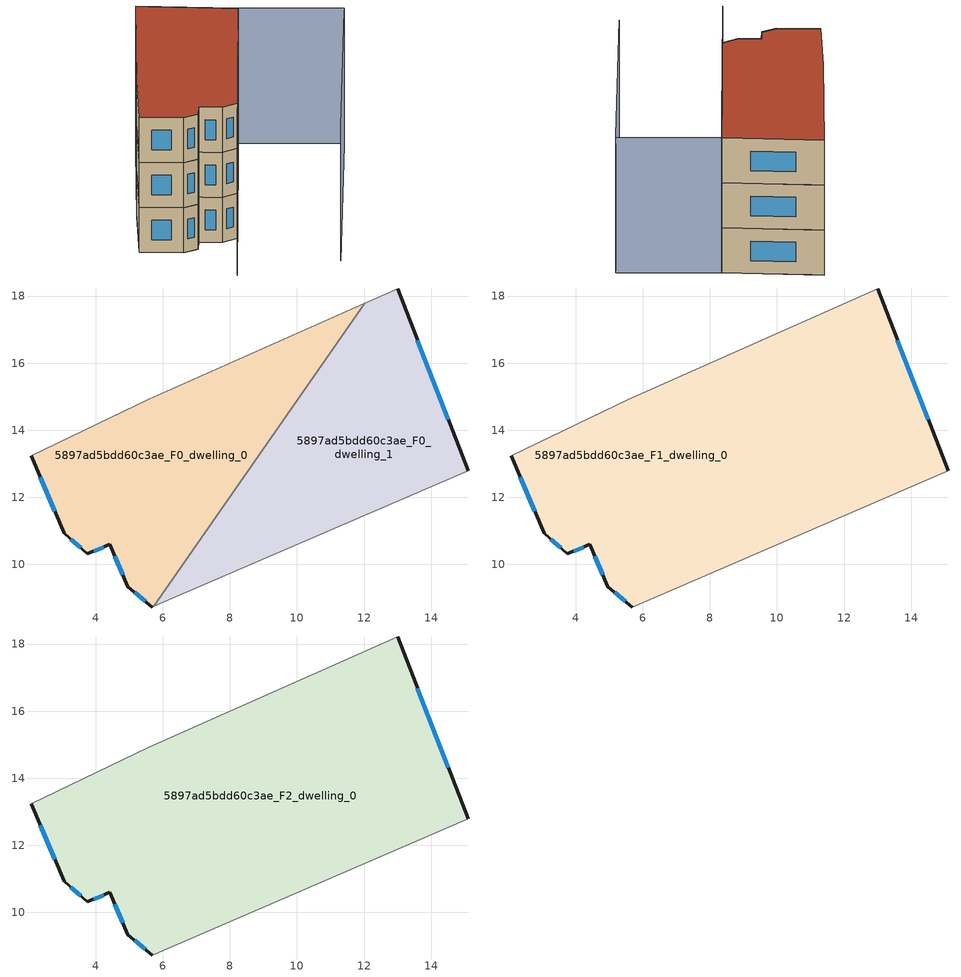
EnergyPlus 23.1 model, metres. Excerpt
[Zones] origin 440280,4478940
5897ad5bdd60c3ae_F0_dwelling_0
 floor ground (EU_floor_Construction): 5.73,8.75 12.02,17.78 5.58,14.93 2.08,13.25 3.06,10.93 3.75,10.32 4.42,10.6 4.96,9.34 5.68,8.73 z0
 wall outside (EU_wall_Construction): 5.68,8.73 4.96,9.34 4.42,10.6 3.75,10.32 3.06,10.93 2.08,13.25 z0:3
 wall adiabatic (EU_wall_Construction): 2.08,13.25 5.58,14.93 12.02,17.78 / 5.73,8.75 5.68,8.73 z0:3
 wall to 5897ad5bdd60c3ae_F0_dwelling_1 (EU_wall_Construction): 12.02,17.78 5.73,8.75 z0:3
 window (EU_Window_Construction): 2.78,11.58 2.35,12.6 / 5.48,8.9 5.16,9.17 / 4.81,9.69 4.57,10.24 / 4.23,10.52 3.94,10.4 / 3.56,10.49 3.25,10.76 z0.84:2.16
5897ad5bdd60c3ae_F0_dwelling_1
 floor ground (EU_floor_Construction): 15.11,12.8 13,18.21 12.02,17.78 5.73,8.75 z0
 wall outside (EU_wall_Construction): 13,18.21 15.11,12.8 z0:3
 wall adiabatic (EU_wall_Construction): 12.02,17.78 13,18.21 / 15.11,12.8 5.73,8.75 z0:3
 window (EU_Window_Construction): 13.59,16.69 14.51,14.32 z0.84:2.16
5897ad5bdd60c3ae_F1_dwelling_0
 floor to 5897ad5bdd60c3ae_F0_dwelling_0 (EU_floor_Construction): 5.73,8.76 12.02,17.78 5.58,14.93 2.08,13.25 3.06,10.93 3.75,10.32 4.42,10.6 4.95,9.34 5.68,8.73 z3
 floor to 5897ad5bdd60c3ae_F0_dwelling_1 (EU_floor_Construction): 15.11,12.8 13,18.21 12.02,17.78 5.73,8.76 z3
 wall outside (EU_wall_Construction): 13,18.21 15.11,12.8 / 5.68,8.73 4.96,9.34 4.42,10.6 3.75,10.32 3.06,10.93 2.08,13.25 z3:6
 wall adiabatic (EU_wall_Construction): 2.08,13.25 5.58,14.93 13,18.21 / 15.11,12.8 5.68,8.73 z3:6
 window (EU_Window_Construction): 3.56,10.49 3.25,10.76 / 2.78,11.58 2.35,12.6 / 13.59,16.69 14.51,14.32 / 5.48,8.9 5.16,9.17 / 4.81,9.69 4.57,10.24 / 4.23,10.52 3.94,10.4 z3.84:5.16
5897ad5bdd60c3ae_F2_dwelling_0
 floor to 5897ad5bdd60c3ae_F1_dwelling_0 (EU_floor_Construction): 15.11,12.8 13,18.21 5.58,14.93 2.08,13.25 3.06,10.93 3.75,10.32 4.42,10.6 4.95,9.34 5.68,8.73 z6
 wall outside (EU_wall_Construction): 13,18.21 15.11,12.8 / 5.68,8.73 4.96,9.34 4.42,10.6 3.75,10.32 3.06,10.93 2.08,13.25 z6:9
 wall adiabatic (EU_wall_Construction): 2.08,13.25 5.58,14.93 13,18.21 / 15.11,12.8 5.68,8.73 z6:9
 window (EU_Window_Construction): 3.56,10.49 3.25,10.76 / 2.78,11.58 2.35,12.6 / 13.59,16.69 14.51,14.32 / 5.48,8.9 5.16,9.17 / 4.81,9.69 4.57,10.24 / 4.23,10.52 3.94,10.4 z6.84:8.16
 roof outside (EU_roof_Construction): 13,18.21 15.11,12.8 5.68,8.73 4.96,9.34 4.42,10.6 3.75,10.32 3.06,10.93 2.08,13.25 5.58,14.93 z9
shading: 5.83,2.42 17.28,7.19 / 2.07,7.18 15.11,12.8 / 15.11,12.8 17.49,7.27 z0:9
[Building]
EU S2 Campaign: North Axis=0; Terrain=City; Solar Distribution=FullExterior
[Site:Location]
Madrid: Latitude=40.5; Longitude=-3.5; Time Zone=1; Elevation=609
[SizingPeriod:WeatherFileDays]
AnnualSizingPeriod: Begin Month=1; Begin Day of Month=1; End Month=12; End Day of Month=31; Day of Week for Start Day=Monday; Use Weather File Daylight Saving Period=No; Use Weather File Rain and Snow Indicators=No
[MATERIAL]
EU_InternalMass_Material: Roughness=MediumRough; Thickness=0.1; Conductivity=1; Density=1800; Specific Heat=900; Thermal Absorptance=0.9; Solar Absorptance=0.7; Visible Absorptance=0.7
[MATERIAL:NOMASS] Roughness=MediumRough; Thermal Absorptance=0.9; Solar Absorptance=0.7; Visible Absorptance=0.7
Name | Thermal Resistance
EU_wall_NoMass; EU_roof_NoMass | 2.16768
EU_floor_NoMass | 1.14339
[WINDOWMATERIAL:SIMPLEGLAZINGSYSTEM]
EU_Window_SimpleGlazing: UFactor=3.23888; Solar Heat Gain Coefficient=0.85; Visible Transmittance=0.85
[CONSTRUCTION]
EU_wall_Construction: EU_wall_NoMass
EU_roof_Construction: EU_roof_NoMass
EU_floor_Construction: EU_floor_NoMass
EU_InternalMass_Construction: EU_InternalMass_Material
EU_Window_Construction: EU_Window_SimpleGlazing
[ZONE] Type=1; Multiplier=1; Ceiling Height=autocalculate; Floor Area=autocalculate; Part of Total Floor Area=Yes
Name | Volume
5897ad5bdd60c3ae_F0_dwelling_0 | 98.0475
5897ad5bdd60c3ae_F1_dwelling_0; 5897ad5bdd60c3ae_F2_dwelling_0 | 196.091
5897ad5bdd60c3ae_F0_dwelling_1 | 98.0511
[INTERNALMASS] Construction=EU_InternalMass_Construction
Name | Zone or ZoneList | Surface Area
5897ad5bdd60c3ae_F0_dwelling_0_EU_InternalMass | 5897ad5bdd60c3ae_F0_dwelling_0 | 32.6826
5897ad5bdd60c3ae_F0_dwelling_1_EU_InternalMass | 5897ad5bdd60c3ae_F0_dwelling_1 | 32.6836
5897ad5bdd60c3ae_F1_dwelling_0_EU_InternalMass | 5897ad5bdd60c3ae_F1_dwelling_0 | 65.3637
5897ad5bdd60c3ae_F2_dwelling_0_EU_InternalMass | 5897ad5bdd60c3ae_F2_dwelling_0 | 65.3637
[OTHEREQUIPMENT] Fuel Type=Electricity; Design Level Calculation Method=Watts/Area; Power per Zone Floor Area=1; Fraction Latent=0; Fraction Radiant=0; Fraction Lost=0; Carbon Dioxide Generation Rate=0; EndUse Subcategory=EU_Step8_InternalGains
Name | Zone or ZoneList or Space or SpaceList | Schedule
EU_Step8_InternalGain_5897ad5bdd60c3ae_F0_dwelling_0_f000 | 5897ad5bdd60c3ae_F0_dwelling_0 | EU_Step8_GainSchedule_5897ad5bdd60c3ae_F0_dwelling_0_f000
EU_Step8_InternalGain_5897ad5bdd60c3ae_F0_dwelling_1_f000 | 5897ad5bdd60c3ae_F0_dwelling_1 | EU_Step8_GainSchedule_5897ad5bdd60c3ae_F0_dwelling_1_f000
EU_Step8_InternalGain_5897ad5bdd60c3ae_F1_dwelling_0_f000 | 5897ad5bdd60c3ae_F1_dwelling_0 | EU_Step8_GainSchedule_5897ad5bdd60c3ae_F1_dwelling_0_f000
EU_Step8_InternalGain_5897ad5bdd60c3ae_F2_dwelling_0_f000 | 5897ad5bdd60c3ae_F2_dwelling_0 | EU_Step8_GainSchedule_5897ad5bdd60c3ae_F2_dwelling_0_f000
[ZONEVENTILATION:DESIGNFLOWRATE] Schedule=EU_AlwaysOn; Design Flow Rate Calculation Method=AirChanges/Hour; Air Changes per Hour=0.480546; Ventilation Type=Natural; Fan Pressure Rise=0; Fan Total Efficiency=1; Constant Term Coefficient=1; Temperature Term Coefficient=0; Velocity Term Coefficient=0; Velocity Squared Term Coefficient=0; Minimum Indoor Temperature=-100; Maximum Indoor Temperature=100; Delta Temperature=-100; Minimum Outdoor Temperature=-100; Maximum Outdoor Temperature=100; Maximum Wind Speed=40
Name | Zone or ZoneList or Space or SpaceList
EU_ConstantAir_5897ad5bdd60c3ae_F0_dwelling_0 | 5897ad5bdd60c3ae_F0_dwelling_0
EU_ConstantAir_5897ad5bdd60c3ae_F0_dwelling_1 | 5897ad5bdd60c3ae_F0_dwelling_1
EU_ConstantAir_5897ad5bdd60c3ae_F1_dwelling_0 | 5897ad5bdd60c3ae_F1_dwelling_0
EU_ConstantAir_5897ad5bdd60c3ae_F2_dwelling_0 | 5897ad5bdd60c3ae_F2_dwelling_0
[HVACTEMPLATE:THERMOSTAT] Constant Heating Setpoint=20; Constant Cooling Setpoint=50
EU_HeatOnly_5897ad5bdd60c3ae_F0_dwelling_0; EU_HeatOnly_5897ad5bdd60c3ae_F0_dwelling_1; EU_HeatOnly_5897ad5bdd60c3ae_F1_dwelling_0; EU_HeatOnly_5897ad5bdd60c3ae_F2_dwelling_0
[HVACTEMPLATE:ZONE:IDEALLOADSAIRSYSTEM] System Availability Schedule=EU_AlwaysOn; Maximum Heating Supply Air Temperature=50; Minimum Cooling Supply Air Temperature=13; Maximum Heating Supply Air Humidity Ratio=0.0156; Minimum Cooling Supply Air Humidity Ratio=0.0077; Heating Limit=NoLimit; Cooling Limit=NoLimit; Heating Availability Schedule=EU_AlwaysOn; Cooling Availability Schedule=EU_CoolingOff; Dehumidification Control Type=ConstantSensibleHeatRatio; Cooling Sensible Heat Ratio=0.7; Dehumidification Setpoint=60; Humidification Control Type=None; Humidification Setpoint=30; Outdoor Air Method=None; Outdoor Air Flow Rate per Person=0.00944; Outdoor Air Flow Rate per Zone Floor Area=0; Outdoor Air Flow Rate per Zone=0; Demand Controlled Ventilation Type=None; Outdoor Air Economizer Type=NoEconomizer; Heat Recovery Type=None; Sensible Heat Recovery Effectiveness=0.7; Latent Heat Recovery Effectiveness=0.65
Name | Template Thermostat
5897ad5bdd60c3ae_F0_dwelling_0 | EU_HeatOnly_5897ad5bdd60c3ae_F0_dwelling_0
5897ad5bdd60c3ae_F0_dwelling_1 | EU_HeatOnly_5897ad5bdd60c3ae_F0_dwelling_1
5897ad5bdd60c3ae_F1_dwelling_0 | EU_HeatOnly_5897ad5bdd60c3ae_F1_dwelling_0
5897ad5bdd60c3ae_F2_dwelling_0 | EU_HeatOnly_5897ad5bdd60c3ae_F2_dwelling_0
[SIZING:ZONE] Zone Cooling Design Supply Air Temperature Input Method=SupplyAirTemperature; Zone Cooling Design Supply Air Temperature=13; Zone Heating Design Supply Air Temperature Input Method=SupplyAirTemperature; Zone Heating Design Supply Air Temperature=50; Zone Cooling Design Supply Air Humidity Ratio=0.008; Zone Heating Design Supply Air Humidity Ratio=0.008; Cooling Design Air Flow Method=DesignDay; Cooling Design Air Flow Rate=0; Cooling Minimum Air Flow per Zone Floor Area=0.000762; Cooling Minimum Air Flow=0; Cooling Minimum Air Flow Fraction=0.2; Heating Design Air Flow Method=DesignDay; Heating Design Air Flow Rate=0; Heating Maximum Air Flow per Zone Floor Area=0.002032; Heating Maximum Air Flow=0.141576; Heating Maximum Air Flow Fraction=0.3; Account for Dedicated Outdoor Air System=No; Dedicated Outdoor Air System Control Strategy=NeutralSupplyAir; Dedicated Outdoor Air Low Setpoint Temperature for Design=autosize; Dedicated Outdoor Air High Setpoint Temperature for Design=autosize; Zone Load Sizing Method=Sensible Load Only No Latent Load; Zone Latent Cooling Design Supply Air Humidity Ratio Input Method=HumidityRatioDifference; Zone Cooling Design Supply Air Humidity Ratio Difference=0.005; Zone Latent Heating Design Supply Air Humidity Ratio Input Method=HumidityRatioDifference; Zone Humidification Design Supply Air Humidity Ratio Difference=0.005
5897ad5bdd60c3ae_F0_dwelling_0; 5897ad5bdd60c3ae_F0_dwelling_1; 5897ad5bdd60c3ae_F1_dwelling_0; 5897ad5bdd60c3ae_F2_dwelling_0
[SCHEDULE:CONSTANT]
Name | Hourly Value
EU_AlwaysOn | 1
EU_CoolingOff | 0
[SCHEDULE:FILE] Column Number=1; Rows to Skip at Top=0; Number of Hours of Data=8760; Column Separator=Comma; Interpolate to Timestep=No; Minutes per Item=60; Adjust Schedule for Daylight Savings=Yes
Name | File
EU_Step8_GainSchedule_5897ad5bdd60c3ae_F0_dwelling_0_f000 | ../../schedules/5897ad5bdd60c3ae/5897ad5bdd60c3ae_F0_dwelling_0_f000_gain.csv
EU_Step8_GainSchedule_5897ad5bdd60c3ae_F0_dwelling_1_f000 | ../../schedules/5897ad5bdd60c3ae/5897ad5bdd60c3ae_F0_dwelling_1_f000_gain.csv
EU_Step8_GainSchedule_5897ad5bdd60c3ae_F1_dwelling_0_f000 | ../../schedules/5897ad5bdd60c3ae/5897ad5bdd60c3ae_F1_dwelling_0_f000_gain.csv
EU_Step8_GainSchedule_5897ad5bdd60c3ae_F2_dwelling_0_f000 | ../../schedules/5897ad5bdd60c3ae/5897ad5bdd60c3ae_F2_dwelling_0_f000_gain.csv
